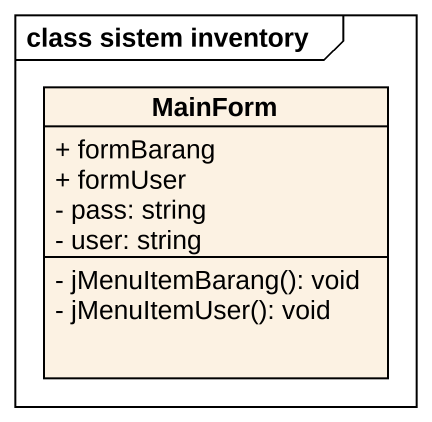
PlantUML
@startuml
mainframe class sistem inventory
hide circle
hide empty members
skinparam classAttributeIconSize 0
class MainForm {
  + formBarang
  + formUser
  - pass: string
  - user: string
  - jMenuItemBarang(): void
  - jMenuItemUser(): void
}
@enduml
